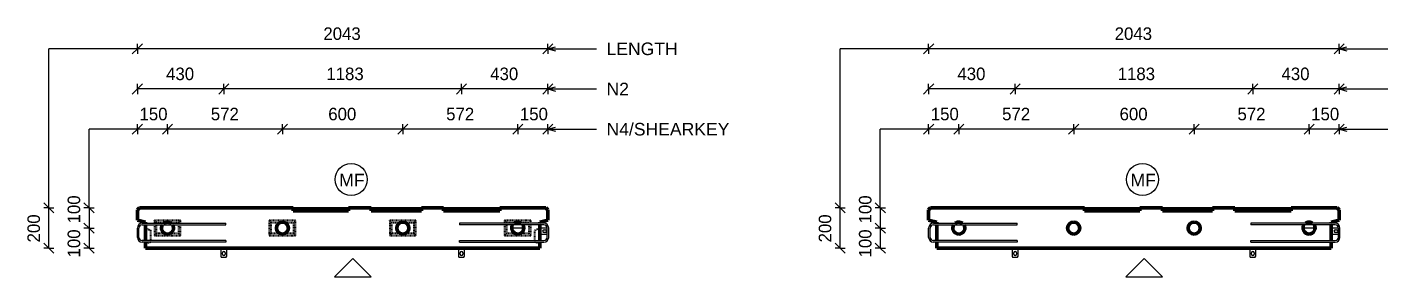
# Model space of a CAD drawing. Header units: millimetres. Extents: x -12496 to 1412, y 1067 to 18539.
# Drawn here: x -12496 to -5727, y 12771 to 14013 of the extents above; entities that cross this region are included whole.
import ezdxf

# ---------------------------------------------------------------- set-up
doc = ezdxf.new("R2010")
doc.units = ezdxf.units.MM
doc.linetypes.add('Dash', pattern=[6.36, 3.18, -3.18])
for name, color, linetype, lineweight in [('A-ANNO-DIMS', 211, 'Continuous', 9), ('A-ANNO-DIMS-25', 211, 'Continuous', 9), ('A-DETL-MBND', 5, 'Continuous', 18), ('A-DETL-THIN', 151, 'Continuous', 18), ('A-GENM', 13, 'Continuous', 18), ('A-WALL', 113, 'Continuous', 25), ('A-WALL-HDLN', 110, 'Dash', 25), ('G-ANNO-TEXT', 231, 'Continuous', 9), ('S-RBAR', 171, 'Continuous', 18)]:
    doc.layers.add(name, color=color, linetype=linetype, lineweight=lineweight)
doc.styles.add('Arial', font='arial.ttf', dxfattribs={"height": 62.5})
doc.styles.add('Nirmala UI Semilight', font='NirmalaS.ttf', dxfattribs={"height": 62.5})
doc.dimstyles.new('Arrow_Filled_-_2_5_NI_UI', dxfattribs={"dimscale": 304.8, "dimtxt": 65.460247, "dimasz": 0.164042, "dimexe": 0.082021, "dimexo": 0.0625, "dimgap": 0.082021, "dimtad": 1, "dimdec": 4, "dimzin": 0, "dimdsep": 46, "dimtxsty": 'Nirmala UI Semilight', "dimblk1": 'OBLIQUE', "dimblk2": 'OBLIQUE', "dimsah": 1, "dimcen": 0.09, "dimazin": 0, "dimtfac": 1, "dimtdec": 4, "dimtix": 1, "dimtmove": 0, "dimatfit": 3, "dimfxl": 0.082021, "dimfxlon": 1, "dimtvp": 1, "dimtolj": 1, "dimtzin": 0, "dimarcsym": 2})
doc.dimstyles.new('Arrow_Filled_-_2_5_NI_UI_1', dxfattribs={"dimscale": 304.8, "dimtxt": 65.460247, "dimasz": 0.164042, "dimexe": 0.082021, "dimexo": 0.0625, "dimgap": 0.082021, "dimtad": 1, "dimdec": 4, "dimzin": 0, "dimdsep": 46, "dimtxsty": 'Nirmala UI Semilight', "dimblk1": 'OBLIQUE', "dimblk2": 'OBLIQUE', "dimsah": 1, "dimcen": 0.09, "dimazin": 0, "dimtfac": 1, "dimtdec": 4, "dimtix": 1, "dimtmove": 2, "dimatfit": 3, "dimfxl": 0.082021, "dimfxlon": 1, "dimtvp": 1, "dimtolj": 1, "dimtzin": 0, "dimarcsym": 2})

# ---------------------------------------------------------------- blocks, each defined once
blk = doc.blocks.new('RR spread anchor face based - RR-SA-2_5-250-1726823-Elevation Top')
at = {"layer": 'A-GENM'}
for p, q in [((-10025.5, 13013.8), (-10085.3, 13013.8)), ((-9909.4, 13013.8), (-9945.4, 13013.8)), ((-9924.4, 13005.8), (-9918.4, 13005.8)), ((-9945.4, 12983.8), (-9909.4, 12983.8)), ((-9918.4, 12991.8), (-9924.4, 12991.8))]:
    blk.add_line(p, q, dxfattribs=at)
for centre, start, end in [((-9924.4, 12998.8), 90, 270), ((-9918.4, 12998.8), 270, 90)]:
    blk.add_arc(centre, 7, start, end, dxfattribs=at)
blk = doc.blocks.new('RR spread anchor face based - RR-SA-1_4-160-1726851-Elevation Top')
at = {"layer": 'A-GENM'}
for p, q in [((-11532.9, 12913.8), (-11532.9, 12873.8)), ((-11532.9, 12873.8), (-11530.4, 12868.8)), ((-11530.4, 12868.8), (-11505.4, 12868.8)), ((-11524.9, 12884.3), (-11524.9, 12890.3)), ((-11510.9, 12890.3), (-11510.9, 12884.3)), ((-11505.4, 12868.8), (-11502.9, 12873.8)), ((-11502.9, 12873.8), (-11502.9, 12913.8))]:
    blk.add_line(p, q, dxfattribs=at)
for centre, start, end in [((-11517.9, 12890.3), 0, 180), ((-11517.9, 12884.3), 180, 0)]:
    blk.add_arc(centre, 7, start, end, dxfattribs=at)
blk = doc.blocks.new('RR spread anchor face based - RR-SA-2_5-250-1726823-Elevation Top Copy 1')
at = {"layer": 'A-GENM'}
for p, q in [((-10025.5, 13013.8), (-10085.3, 13013.8)), ((-9909.4, 13013.8), (-9945.4, 13013.8)), ((-9924.4, 13005.8), (-9918.4, 13005.8)), ((-9945.4, 12983.8), (-9909.4, 12983.8)), ((-9918.4, 12991.8), (-9924.4, 12991.8))]:
    blk.add_line(p, q, dxfattribs=at)
for centre, start, end in [((-9924.4, 12998.8), 90, 270), ((-9918.4, 12998.8), 270, 90)]:
    blk.add_arc(centre, 7, start, end, dxfattribs=at)
blk = doc.blocks.new('RR spread anchor face based - RR-SA-1_4-160-1726851-Elevation Top Copy 1')
at = {"layer": 'A-GENM'}
for p, q in [((-11532.9, 12913.8), (-11532.9, 12873.8)), ((-11532.9, 12873.8), (-11530.4, 12868.8)), ((-11530.4, 12868.8), (-11505.4, 12868.8)), ((-11524.9, 12884.3), (-11524.9, 12890.3)), ((-11510.9, 12890.3), (-11510.9, 12884.3)), ((-11505.4, 12868.8), (-11502.9, 12873.8)), ((-11502.9, 12873.8), (-11502.9, 12913.8))]:
    blk.add_line(p, q, dxfattribs=at)
for centre, start, end in [((-11517.9, 12890.3), 0, 180), ((-11517.9, 12884.3), 180, 0)]:
    blk.add_arc(centre, 7, start, end, dxfattribs=at)
blk = doc.blocks.new('DIMBLOCK1-Elevation Top')
at = {"layer": 'A-ANNO-DIMS-25'}
for p, q in [((-10055.4, 13505.9), (-10080.4, 13480.9)), ((-10055.4, 13505.9), (-10030.4, 13530.9)), ((-10055.4, 13505.9), (-10055.4, 13530.9)), ((-9905.4, 13505.9), (-10055.4, 13505.9)), ((-10055.4, 13505.9), (-10055.4, 13480.9)), ((-9905.4, 13505.9), (-9930.4, 13480.9)), ((-9905.4, 13505.9), (-9880.4, 13530.9)), ((-9905.4, 13505.9), (-9905.4, 13530.9)), ((-9905.4, 13505.9), (-9905.4, 13480.9))]:
    blk.add_line(p, q, dxfattribs=at)
at = {"layer": 'A-ANNO-DIMS-25', "color": 0, "insert": (-10044.7, 13612.5), "char_height": 62.5, "width": 154.248, "attachment_point": 1, "line_spacing_factor": 1.142579, "style": 'Nirmala UI Semilight'}
blk.add_mtext('150', dxfattribs=at)
blk = doc.blocks.new('_Oblique')
at = {"color": 0, "linetype": 'ByBlock', "lineweight": -2}
blk.add_line((-0.5, -0.5), (0.5, 0.5), dxfattribs=at)
blk = doc.blocks.new('DIMBLOCK2-Elevation Top')
at = {"layer": 'A-ANNO-DIMS-25'}
for p, q in [((-10626.9, 13505.9), (-10651.9, 13480.9)), ((-10626.9, 13505.9), (-10601.9, 13530.9)), ((-10626.9, 13505.9), (-10626.9, 13530.9)), ((-10055.4, 13505.9), (-10626.9, 13505.9)), ((-10626.9, 13505.9), (-10626.9, 13480.9)), ((-10055.4, 13505.9), (-10080.4, 13480.9)), ((-10055.4, 13505.9), (-10030.4, 13530.9)), ((-10055.4, 13505.9), (-10055.4, 13530.9)), ((-10055.4, 13505.9), (-10055.4, 13480.9))]:
    blk.add_line(p, q, dxfattribs=at)
at = {"layer": 'A-ANNO-DIMS-25', "color": 0, "insert": (-10411.4, 13612.5), "char_height": 62.5, "width": 168.53, "attachment_point": 1, "line_spacing_factor": 1.142579, "style": 'Nirmala UI Semilight'}
blk.add_mtext('572', dxfattribs=at)
blk = doc.blocks.new('DIMBLOCK3-Elevation Top')
at = {"layer": 'A-ANNO-DIMS-25'}
for p, q in [((-11226.4, 13505.9), (-11251.4, 13480.9)), ((-11226.4, 13505.9), (-11201.4, 13530.9)), ((-11226.4, 13505.9), (-11226.4, 13530.9)), ((-10626.9, 13505.9), (-11226.4, 13505.9)), ((-11226.4, 13505.9), (-11226.4, 13480.9)), ((-10626.9, 13505.9), (-10651.9, 13480.9)), ((-10626.9, 13505.9), (-10601.9, 13530.9)), ((-10626.9, 13505.9), (-10626.9, 13530.9)), ((-10626.9, 13505.9), (-10626.9, 13480.9))]:
    blk.add_line(p, q, dxfattribs=at)
at = {"layer": 'A-ANNO-DIMS-25', "color": 0, "insert": (-10998.1, 13612.5), "char_height": 62.5, "width": 171.387, "attachment_point": 1, "line_spacing_factor": 1.142579, "style": 'Nirmala UI Semilight'}
blk.add_mtext('600', dxfattribs=at)
blk = doc.blocks.new('DIMBLOCK4-Elevation Top')
at = {"layer": 'A-ANNO-DIMS-25'}
for p, q in [((-11797.9, 13505.9), (-11822.9, 13480.9)), ((-11797.9, 13505.9), (-11772.9, 13530.9)), ((-11797.9, 13505.9), (-11797.9, 13530.9)), ((-11226.4, 13505.9), (-11797.9, 13505.9)), ((-11797.9, 13505.9), (-11797.9, 13480.9)), ((-11226.4, 13505.9), (-11251.4, 13480.9)), ((-11226.4, 13505.9), (-11201.4, 13530.9)), ((-11226.4, 13505.9), (-11226.4, 13530.9)), ((-11226.4, 13505.9), (-11226.4, 13480.9))]:
    blk.add_line(p, q, dxfattribs=at)
at = {"layer": 'A-ANNO-DIMS-25', "color": 0, "insert": (-11582.4, 13612.5), "char_height": 62.5, "width": 168.53, "attachment_point": 1, "line_spacing_factor": 1.142579, "style": 'Nirmala UI Semilight'}
blk.add_mtext('572', dxfattribs=at)
blk = doc.blocks.new('DIMBLOCK5-Elevation Top')
at = {"layer": 'A-ANNO-DIMS-25'}
for p, q in [((-11947.9, 13505.9), (-11972.9, 13480.9)), ((-11947.9, 13505.9), (-11922.9, 13530.9)), ((-11947.9, 13505.9), (-11947.9, 13530.9)), ((-11797.9, 13505.9), (-11947.9, 13505.9)), ((-11947.9, 13505.9), (-11947.9, 13480.9)), ((-11797.9, 13505.9), (-11822.9, 13480.9)), ((-11797.9, 13505.9), (-11772.9, 13530.9)), ((-11797.9, 13505.9), (-11797.9, 13530.9)), ((-11797.9, 13505.9), (-11797.9, 13480.9))]:
    blk.add_line(p, q, dxfattribs=at)
at = {"layer": 'A-ANNO-DIMS-25', "color": 0, "insert": (-11937.2, 13612.5), "char_height": 62.5, "width": 154.248, "attachment_point": 1, "line_spacing_factor": 1.142579, "style": 'Nirmala UI Semilight'}
blk.add_mtext('150', dxfattribs=at)
blk = doc.blocks.new('DIMBLOCK6-Elevation Top')
at = {"layer": 'A-ANNO-DIMS-25'}
for p, q in [((-10335.4, 13705.9), (-10360.4, 13680.9)), ((-10335.4, 13705.9), (-10310.4, 13730.9)), ((-10335.4, 13705.9), (-10335.4, 13730.9)), ((-9905.4, 13705.9), (-10335.4, 13705.9)), ((-10335.4, 13705.9), (-10335.4, 13680.9)), ((-9905.4, 13705.9), (-9930.4, 13680.9)), ((-9905.4, 13705.9), (-9880.4, 13730.9)), ((-9905.4, 13705.9), (-9905.4, 13730.9)), ((-9905.4, 13705.9), (-9905.4, 13680.9))]:
    blk.add_line(p, q, dxfattribs=at)
at = {"layer": 'A-ANNO-DIMS-25', "color": 0, "insert": (-10192.4, 13812.5), "char_height": 62.5, "width": 172.815, "attachment_point": 1, "line_spacing_factor": 1.142579, "style": 'Nirmala UI Semilight'}
blk.add_mtext('430', dxfattribs=at)
blk = doc.blocks.new('DIMBLOCK7-Elevation Top')
at = {"layer": 'A-ANNO-DIMS-25'}
for p, q in [((-11517.9, 13705.9), (-11542.9, 13680.9)), ((-11517.9, 13705.9), (-11492.9, 13730.9)), ((-11517.9, 13705.9), (-11517.9, 13730.9)), ((-10335.4, 13705.9), (-11517.9, 13705.9)), ((-11517.9, 13705.9), (-11517.9, 13680.9)), ((-10335.4, 13705.9), (-10360.4, 13680.9)), ((-10335.4, 13705.9), (-10310.4, 13730.9)), ((-10335.4, 13705.9), (-10335.4, 13730.9)), ((-10335.4, 13705.9), (-10335.4, 13680.9))]:
    blk.add_line(p, q, dxfattribs=at)
at = {"layer": 'A-ANNO-DIMS-25', "color": 0, "insert": (-11007.6, 13812.5), "char_height": 62.5, "width": 194.238, "attachment_point": 1, "line_spacing_factor": 1.142579, "style": 'Nirmala UI Semilight'}
blk.add_mtext('1183', dxfattribs=at)
blk = doc.blocks.new('DIMBLOCK8-Elevation Top')
at = {"layer": 'A-ANNO-DIMS-25'}
for p, q in [((-11947.9, 13705.9), (-11972.9, 13680.9)), ((-11947.9, 13705.9), (-11922.9, 13730.9)), ((-11947.9, 13705.9), (-11947.9, 13730.9)), ((-11517.9, 13705.9), (-11947.9, 13705.9)), ((-11947.9, 13705.9), (-11947.9, 13680.9)), ((-11517.9, 13705.9), (-11542.9, 13680.9)), ((-11517.9, 13705.9), (-11492.9, 13730.9)), ((-11517.9, 13705.9), (-11517.9, 13730.9)), ((-11517.9, 13705.9), (-11517.9, 13680.9))]:
    blk.add_line(p, q, dxfattribs=at)
at = {"layer": 'A-ANNO-DIMS-25', "color": 0, "insert": (-11804.9, 13812.5), "char_height": 62.5, "width": 172.815, "attachment_point": 1, "line_spacing_factor": 1.142579, "style": 'Nirmala UI Semilight'}
blk.add_mtext('430', dxfattribs=at)
blk = doc.blocks.new('DIMBLOCK9-Elevation Top')
at = {"layer": 'A-ANNO-DIMS-25'}
for p, q in [((-11947.9, 13905.9), (-11972.9, 13880.9)), ((-11947.9, 13905.9), (-11922.9, 13930.9)), ((-11947.9, 13905.9), (-11947.9, 13930.9)), ((-9905.4, 13905.9), (-11947.9, 13905.9)), ((-11947.9, 13905.9), (-11947.9, 13880.9)), ((-9905.4, 13905.9), (-9930.4, 13880.9)), ((-9905.4, 13905.9), (-9880.4, 13930.9)), ((-9905.4, 13905.9), (-9905.4, 13930.9)), ((-9905.4, 13905.9), (-9905.4, 13880.9))]:
    blk.add_line(p, q, dxfattribs=at)
at = {"layer": 'A-ANNO-DIMS-25', "color": 0, "insert": (-11022.5, 14012.5), "char_height": 62.5, "width": 229.944, "attachment_point": 1, "line_spacing_factor": 1.142579, "style": 'Nirmala UI Semilight'}
blk.add_mtext('2043', dxfattribs=at)
blk = doc.blocks.new('DIMBLOCK10-Elevation Top')
at = {"layer": 'A-ANNO-DIMS-25'}
for p, q in [((-12188.4, 13113.8), (-12213.4, 13138.8)), ((-12188.4, 13113.8), (-12213.4, 13113.8)), ((-12188.4, 13113.8), (-12188.4, 13013.8)), ((-12188.4, 13113.8), (-12163.4, 13088.8)), ((-12188.4, 13113.8), (-12163.4, 13113.8)), ((-12188.4, 13013.8), (-12213.4, 13038.8)), ((-12188.4, 13013.8), (-12213.4, 13013.8)), ((-12188.4, 13013.8), (-12163.4, 12988.8)), ((-12188.4, 13013.8), (-12163.4, 13013.8))]:
    blk.add_line(p, q, dxfattribs=at)
at = {"layer": 'A-ANNO-DIMS-25', "color": 0, "insert": (-12294.9, 13037), "char_height": 62.5, "width": 154.248, "attachment_point": 1, "rotation": 90, "line_spacing_factor": 1.142579, "style": 'Nirmala UI Semilight'}
blk.add_mtext('100', dxfattribs=at)
blk = doc.blocks.new('DIMBLOCK11-Elevation Top')
at = {"layer": 'A-ANNO-DIMS-25'}
for p, q in [((-12188.4, 13013.8), (-12213.4, 13038.8)), ((-12188.4, 13013.8), (-12213.4, 13013.8)), ((-12188.4, 13013.8), (-12188.4, 12913.8)), ((-12188.4, 13013.8), (-12163.4, 12988.8)), ((-12188.4, 13013.8), (-12163.4, 13013.8)), ((-12188.4, 12913.8), (-12213.4, 12938.8)), ((-12188.4, 12913.8), (-12213.4, 12913.8)), ((-12188.4, 12913.8), (-12163.4, 12888.8)), ((-12188.4, 12913.8), (-12163.4, 12913.8))]:
    blk.add_line(p, q, dxfattribs=at)
at = {"layer": 'A-ANNO-DIMS-25', "color": 0, "insert": (-12294.9, 12867.6), "char_height": 62.5, "width": 154.248, "attachment_point": 1, "rotation": 90, "line_spacing_factor": 1.142579, "style": 'Nirmala UI Semilight'}
blk.add_mtext('100', dxfattribs=at)
blk = doc.blocks.new('DIMBLOCK12-Elevation Top')
at = {"layer": 'A-ANNO-DIMS-25'}
for p, q in [((-12388.4, 13113.8), (-12413.4, 13138.8)), ((-12388.4, 13113.8), (-12413.4, 13113.8)), ((-12388.4, 12913.8), (-12388.4, 13113.8)), ((-12388.4, 13113.8), (-12363.4, 13088.8)), ((-12388.4, 13113.8), (-12363.4, 13113.8)), ((-12388.4, 12913.8), (-12413.4, 12938.8)), ((-12388.4, 12913.8), (-12413.4, 12913.8)), ((-12388.4, 12913.8), (-12363.4, 12888.8)), ((-12388.4, 12913.8), (-12363.4, 12913.8))]:
    blk.add_line(p, q, dxfattribs=at)
at = {"layer": 'A-ANNO-DIMS-25', "color": 0, "insert": (-12494.9, 12942.4), "char_height": 62.5, "width": 171.387, "attachment_point": 1, "rotation": 90, "line_spacing_factor": 1.142579, "style": 'Nirmala UI Semilight'}
blk.add_mtext('200', dxfattribs=at)
blk = doc.blocks.new('DIMBLOCK13-Elevation Top Copy 1')
at = {"layer": 'A-ANNO-DIMS-25'}
for p, q in [((-6118.5, 13505.9), (-6143.5, 13480.9)), ((-6118.5, 13505.9), (-6093.5, 13530.9)), ((-6118.5, 13505.9), (-6118.5, 13530.9)), ((-5968.5, 13505.9), (-6118.5, 13505.9)), ((-6118.5, 13505.9), (-6118.5, 13480.9)), ((-5968.5, 13505.9), (-5993.5, 13480.9)), ((-5968.5, 13505.9), (-5943.5, 13530.9)), ((-5968.5, 13505.9), (-5968.5, 13530.9)), ((-5968.5, 13505.9), (-5968.5, 13480.9))]:
    blk.add_line(p, q, dxfattribs=at)
at = {"layer": 'A-ANNO-DIMS-25', "color": 0, "insert": (-6107.8, 13612.5), "char_height": 62.5, "width": 154.248, "attachment_point": 1, "line_spacing_factor": 1.142579, "style": 'Nirmala UI Semilight'}
blk.add_mtext('150', dxfattribs=at)
blk = doc.blocks.new('DIMBLOCK14-Elevation Top Copy 1')
at = {"layer": 'A-ANNO-DIMS-25'}
for p, q in [((-6690, 13505.9), (-6715, 13480.9)), ((-6690, 13505.9), (-6665, 13530.9)), ((-6690, 13505.9), (-6690, 13530.9)), ((-6118.5, 13505.9), (-6690, 13505.9)), ((-6690, 13505.9), (-6690, 13480.9)), ((-6118.5, 13505.9), (-6143.5, 13480.9)), ((-6118.5, 13505.9), (-6093.5, 13530.9)), ((-6118.5, 13505.9), (-6118.5, 13530.9)), ((-6118.5, 13505.9), (-6118.5, 13480.9))]:
    blk.add_line(p, q, dxfattribs=at)
at = {"layer": 'A-ANNO-DIMS-25', "color": 0, "insert": (-6474.5, 13612.5), "char_height": 62.5, "width": 168.53, "attachment_point": 1, "line_spacing_factor": 1.142579, "style": 'Nirmala UI Semilight'}
blk.add_mtext('572', dxfattribs=at)
blk = doc.blocks.new('DIMBLOCK15-Elevation Top Copy 1')
at = {"layer": 'A-ANNO-DIMS-25'}
for p, q in [((-7289.5, 13505.9), (-7314.5, 13480.9)), ((-7289.5, 13505.9), (-7264.5, 13530.9)), ((-7289.5, 13505.9), (-7289.5, 13530.9)), ((-6690, 13505.9), (-7289.5, 13505.9)), ((-7289.5, 13505.9), (-7289.5, 13480.9)), ((-6690, 13505.9), (-6715, 13480.9)), ((-6690, 13505.9), (-6665, 13530.9)), ((-6690, 13505.9), (-6690, 13530.9)), ((-6690, 13505.9), (-6690, 13480.9))]:
    blk.add_line(p, q, dxfattribs=at)
at = {"layer": 'A-ANNO-DIMS-25', "color": 0, "insert": (-7061.1, 13612.5), "char_height": 62.5, "width": 171.387, "attachment_point": 1, "line_spacing_factor": 1.142579, "style": 'Nirmala UI Semilight'}
blk.add_mtext('600', dxfattribs=at)
blk = doc.blocks.new('DIMBLOCK16-Elevation Top Copy 1')
at = {"layer": 'A-ANNO-DIMS-25'}
for p, q in [((-7861, 13505.9), (-7886, 13480.9)), ((-7861, 13505.9), (-7836, 13530.9)), ((-7861, 13505.9), (-7861, 13530.9)), ((-7289.5, 13505.9), (-7861, 13505.9)), ((-7861, 13505.9), (-7861, 13480.9)), ((-7289.5, 13505.9), (-7314.5, 13480.9)), ((-7289.5, 13505.9), (-7264.5, 13530.9)), ((-7289.5, 13505.9), (-7289.5, 13530.9)), ((-7289.5, 13505.9), (-7289.5, 13480.9))]:
    blk.add_line(p, q, dxfattribs=at)
at = {"layer": 'A-ANNO-DIMS-25', "color": 0, "insert": (-7645.5, 13612.5), "char_height": 62.5, "width": 168.53, "attachment_point": 1, "line_spacing_factor": 1.142579, "style": 'Nirmala UI Semilight'}
blk.add_mtext('572', dxfattribs=at)
blk = doc.blocks.new('DIMBLOCK17-Elevation Top Copy 1')
at = {"layer": 'A-ANNO-DIMS-25'}
for p, q in [((-8011, 13505.9), (-8036, 13480.9)), ((-8011, 13505.9), (-7986, 13530.9)), ((-8011, 13505.9), (-8011, 13530.9)), ((-7861, 13505.9), (-8011, 13505.9)), ((-8011, 13505.9), (-8011, 13480.9)), ((-7861, 13505.9), (-7886, 13480.9)), ((-7861, 13505.9), (-7836, 13530.9)), ((-7861, 13505.9), (-7861, 13530.9)), ((-7861, 13505.9), (-7861, 13480.9))]:
    blk.add_line(p, q, dxfattribs=at)
at = {"layer": 'A-ANNO-DIMS-25', "color": 0, "insert": (-8000.3, 13612.5), "char_height": 62.5, "width": 154.248, "attachment_point": 1, "line_spacing_factor": 1.142579, "style": 'Nirmala UI Semilight'}
blk.add_mtext('150', dxfattribs=at)
blk = doc.blocks.new('DIMBLOCK18-Elevation Top Copy 1')
at = {"layer": 'A-ANNO-DIMS-25'}
for p, q in [((-6398.5, 13705.9), (-6423.5, 13680.9)), ((-6398.5, 13705.9), (-6373.5, 13730.9)), ((-6398.5, 13705.9), (-6398.5, 13730.9)), ((-5968.5, 13705.9), (-6398.5, 13705.9)), ((-6398.5, 13705.9), (-6398.5, 13680.9)), ((-5968.5, 13705.9), (-5993.5, 13680.9)), ((-5968.5, 13705.9), (-5943.5, 13730.9)), ((-5968.5, 13705.9), (-5968.5, 13730.9)), ((-5968.5, 13705.9), (-5968.5, 13680.9))]:
    blk.add_line(p, q, dxfattribs=at)
at = {"layer": 'A-ANNO-DIMS-25', "color": 0, "insert": (-6255.5, 13812.5), "char_height": 62.5, "width": 172.815, "attachment_point": 1, "line_spacing_factor": 1.142579, "style": 'Nirmala UI Semilight'}
blk.add_mtext('430', dxfattribs=at)
blk = doc.blocks.new('DIMBLOCK19-Elevation Top Copy 1')
at = {"layer": 'A-ANNO-DIMS-25'}
for p, q in [((-7581, 13705.9), (-7606, 13680.9)), ((-7581, 13705.9), (-7556, 13730.9)), ((-7581, 13705.9), (-7581, 13730.9)), ((-6398.5, 13705.9), (-7581, 13705.9)), ((-7581, 13705.9), (-7581, 13680.9)), ((-6398.5, 13705.9), (-6423.5, 13680.9)), ((-6398.5, 13705.9), (-6373.5, 13730.9)), ((-6398.5, 13705.9), (-6398.5, 13730.9)), ((-6398.5, 13705.9), (-6398.5, 13680.9))]:
    blk.add_line(p, q, dxfattribs=at)
at = {"layer": 'A-ANNO-DIMS-25', "color": 0, "insert": (-7070.7, 13812.5), "char_height": 62.5, "width": 194.238, "attachment_point": 1, "line_spacing_factor": 1.142579, "style": 'Nirmala UI Semilight'}
blk.add_mtext('1183', dxfattribs=at)
blk = doc.blocks.new('DIMBLOCK20-Elevation Top Copy 1')
at = {"layer": 'A-ANNO-DIMS-25'}
for p, q in [((-8011, 13705.9), (-8036, 13680.9)), ((-8011, 13705.9), (-7986, 13730.9)), ((-8011, 13705.9), (-8011, 13730.9)), ((-7581, 13705.9), (-8011, 13705.9)), ((-8011, 13705.9), (-8011, 13680.9)), ((-7581, 13705.9), (-7606, 13680.9)), ((-7581, 13705.9), (-7556, 13730.9)), ((-7581, 13705.9), (-7581, 13730.9)), ((-7581, 13705.9), (-7581, 13680.9))]:
    blk.add_line(p, q, dxfattribs=at)
at = {"layer": 'A-ANNO-DIMS-25', "color": 0, "insert": (-7868, 13812.5), "char_height": 62.5, "width": 172.815, "attachment_point": 1, "line_spacing_factor": 1.142579, "style": 'Nirmala UI Semilight'}
blk.add_mtext('430', dxfattribs=at)
blk = doc.blocks.new('DIMBLOCK21-Elevation Top Copy 1')
at = {"layer": 'A-ANNO-DIMS-25'}
for p, q in [((-8011, 13905.9), (-8036, 13880.9)), ((-8011, 13905.9), (-7986, 13930.9)), ((-8011, 13905.9), (-8011, 13930.9)), ((-5968.5, 13905.9), (-8011, 13905.9)), ((-8011, 13905.9), (-8011, 13880.9)), ((-5968.5, 13905.9), (-5993.5, 13880.9)), ((-5968.5, 13905.9), (-5943.5, 13930.9)), ((-5968.5, 13905.9), (-5968.5, 13930.9)), ((-5968.5, 13905.9), (-5968.5, 13880.9))]:
    blk.add_line(p, q, dxfattribs=at)
at = {"layer": 'A-ANNO-DIMS-25', "color": 0, "insert": (-7085.5, 14012.5), "char_height": 62.5, "width": 229.944, "attachment_point": 1, "line_spacing_factor": 1.142579, "style": 'Nirmala UI Semilight'}
blk.add_mtext('2043', dxfattribs=at)
blk = doc.blocks.new('DIMBLOCK22-Elevation Top Copy 1')
at = {"layer": 'A-ANNO-DIMS-25'}
for p, q in [((-8251.5, 13113.8), (-8276.5, 13138.8)), ((-8251.5, 13113.8), (-8276.5, 13113.8)), ((-8251.5, 13113.8), (-8251.5, 13013.8)), ((-8251.5, 13113.8), (-8226.5, 13088.8)), ((-8251.5, 13113.8), (-8226.5, 13113.8)), ((-8251.5, 13013.8), (-8276.5, 13038.8)), ((-8251.5, 13013.8), (-8276.5, 13013.8)), ((-8251.5, 13013.8), (-8226.5, 12988.8)), ((-8251.5, 13013.8), (-8226.5, 13013.8))]:
    blk.add_line(p, q, dxfattribs=at)
at = {"layer": 'A-ANNO-DIMS-25', "color": 0, "insert": (-8358, 13037), "char_height": 62.5, "width": 154.248, "attachment_point": 1, "rotation": 90, "line_spacing_factor": 1.142579, "style": 'Nirmala UI Semilight'}
blk.add_mtext('100', dxfattribs=at)
blk = doc.blocks.new('DIMBLOCK23-Elevation Top Copy 1')
at = {"layer": 'A-ANNO-DIMS-25'}
for p, q in [((-8251.5, 13013.8), (-8276.5, 13038.8)), ((-8251.5, 13013.8), (-8276.5, 13013.8)), ((-8251.5, 13013.8), (-8251.5, 12913.8)), ((-8251.5, 13013.8), (-8226.5, 12988.8)), ((-8251.5, 13013.8), (-8226.5, 13013.8)), ((-8251.5, 12913.8), (-8276.5, 12938.8)), ((-8251.5, 12913.8), (-8276.5, 12913.8)), ((-8251.5, 12913.8), (-8226.5, 12888.8)), ((-8251.5, 12913.8), (-8226.5, 12913.8))]:
    blk.add_line(p, q, dxfattribs=at)
at = {"layer": 'A-ANNO-DIMS-25', "color": 0, "insert": (-8358, 12867.6), "char_height": 62.5, "width": 154.248, "attachment_point": 1, "rotation": 90, "line_spacing_factor": 1.142579, "style": 'Nirmala UI Semilight'}
blk.add_mtext('100', dxfattribs=at)
blk = doc.blocks.new('DIMBLOCK24-Elevation Top Copy 1')
at = {"layer": 'A-ANNO-DIMS-25'}
for p, q in [((-8451.5, 13113.8), (-8476.5, 13138.8)), ((-8451.5, 13113.8), (-8476.5, 13113.8)), ((-8451.5, 12913.8), (-8451.5, 13113.8)), ((-8451.5, 13113.8), (-8426.5, 13088.8)), ((-8451.5, 13113.8), (-8426.5, 13113.8)), ((-8451.5, 12913.8), (-8476.5, 12938.8)), ((-8451.5, 12913.8), (-8476.5, 12913.8)), ((-8451.5, 12913.8), (-8426.5, 12888.8)), ((-8451.5, 12913.8), (-8426.5, 12913.8))]:
    blk.add_line(p, q, dxfattribs=at)
at = {"layer": 'A-ANNO-DIMS-25', "color": 0, "insert": (-8558, 12942.4), "char_height": 62.5, "width": 171.387, "attachment_point": 1, "rotation": 90, "line_spacing_factor": 1.142579, "style": 'Nirmala UI Semilight'}
blk.add_mtext('200', dxfattribs=at)

msp = doc.modelspace()

# ---------------------------------------------------------------- linework, layer by layer
at = {"layer": 'A-DETL-MBND'}
for p, q in [((-12388.39604, 13113.80383), (-12388.39604, 13905.92613)), ((-11947.9305, 13905.92613), (-12388.39604, 13905.92613)), ((-8451.45101, 13113.80383), (-8451.45101, 13905.92613)), ((-8010.98547, 13905.92613), (-8451.45101, 13905.92613)), ((-12188.39604, 13113.80383), (-12188.39604, 13505.92613)), ((-11947.9305, 13505.92613), (-12188.39604, 13505.92613)), ((-8251.45101, 13113.80383), (-8251.45101, 13505.92613)), ((-8010.98547, 13505.92613), (-8251.45101, 13505.92613))]:
    msp.add_line(p, q, dxfattribs=at)
at = {"layer": 'A-DETL-THIN'}
for p, q in [((-10875.2316, 12862.73091), (-10966.65295, 12771.30956)), ((-10783.81024, 12771.30956), (-10875.2316, 12862.73091)), ((-6938.28657, 12862.73091), (-7029.70792, 12771.30956)), ((-6846.86521, 12771.30956), (-6938.28657, 12862.73091)), ((-10966.65295, 12771.30956), (-10783.81024, 12771.30956)), ((-7029.70792, 12771.30956), (-6846.86521, 12771.30956))]:
    msp.add_line(p, q, dxfattribs=at)
for centre in [(-10884.03961, 13255.47381), (-6947.09458, 13255.47381)]:
    msp.add_circle(centre, 80, dxfattribs=at)
at = {"layer": 'A-WALL', "lineweight": 50}
for p, q in [((-11937.92792, 13113.80383), (-11947.9305, 13103.80125)), ((-11947.9305, 13103.80125), (-11947.9305, 13053.80383)), ((-11172.34748, 13113.80383), (-11937.92792, 13113.80383)), ((-11172.34748, 13098.80383), (-11172.34748, 13113.80383)), ((-10896.69074, 13098.80383), (-11172.34748, 13098.80383)), ((-10784.0903, 13113.80383), (-10896.69074, 13113.80383)), ((-10896.69074, 13113.80383), (-10896.69074, 13098.80383)), ((-10784.0903, 13098.80383), (-10784.0903, 13113.80383)), ((-10534.94792, 13098.80383), (-10784.0903, 13098.80383)), ((-10424.80719, 13113.80383), (-10534.94792, 13113.80383)), ((-10534.94792, 13113.80383), (-10534.94792, 13098.80383)), ((-10424.80719, 13098.80383), (-10424.80719, 13113.80383)), ((-10144.23103, 13098.80383), (-10424.80719, 13098.80383)), ((-9915.43308, 13113.80383), (-10144.23103, 13113.80383)), ((-10144.23103, 13113.80383), (-10144.23103, 13098.80383)), ((-9905.4305, 13103.80125), (-9915.43308, 13113.80383)), ((-9905.4305, 13053.80383), (-9905.4305, 13103.80125)), ((-8000.98289, 13113.80383), (-8010.98547, 13103.80125)), ((-8010.98547, 13103.80125), (-8010.98547, 13053.80383)), ((-7235.40245, 13113.80383), (-8000.98289, 13113.80383)), ((-7235.40245, 13098.80383), (-7235.40245, 13113.80383)), ((-6959.74571, 13098.80383), (-7235.40245, 13098.80383)), ((-6847.14528, 13113.80383), (-6959.74571, 13113.80383)), ((-6959.74571, 13113.80383), (-6959.74571, 13098.80383)), ((-6847.14528, 13098.80383), (-6847.14528, 13113.80383)), ((-6598.00289, 13098.80383), (-6847.14528, 13098.80383)), ((-6487.86216, 13113.80383), (-6598.00289, 13113.80383)), ((-6598.00289, 13113.80383), (-6598.00289, 13098.80383)), ((-6487.86216, 13098.80383), (-6487.86216, 13113.80383)), ((-6207.286, 13098.80383), (-6487.86216, 13098.80383)), ((-5978.48806, 13113.80383), (-6207.286, 13113.80383)), ((-6207.286, 13113.80383), (-6207.286, 13098.80383)), ((-5968.48547, 13103.80125), (-5978.48806, 13113.80383)), ((-5968.48547, 13053.80383), (-5968.48547, 13103.80125)), ((-11947.9305, 13053.80383), (-11907.9305, 13043.80383)), ((-11907.9305, 13043.80383), (-11907.9305, 13037.80383)), ((-11907.9305, 13029.80383), (-11907.9305, 12951.67529)), ((-9945.4305, 13043.80383), (-9905.4305, 13053.80383)), ((-9945.4305, 13037.80383), (-9945.4305, 13043.80383)), ((-9945.4305, 12951.67529), (-9945.4305, 13029.80383)), ((-8010.98547, 13053.80383), (-7970.98547, 13043.80383)), ((-7970.98547, 13043.80383), (-7970.98547, 13037.80383)), ((-7970.98547, 13029.80383), (-7970.98547, 12951.67529)), ((-6008.48547, 13043.80383), (-5968.48547, 13053.80383)), ((-6008.48547, 13037.80383), (-6008.48547, 13043.80383)), ((-6008.48547, 12951.67529), (-6008.48547, 13029.80383)), ((-11907.9305, 12943.67529), (-11907.9305, 12913.80383)), ((-9945.4305, 12913.80383), (-9945.4305, 12943.67529)), ((-7970.98547, 12943.67529), (-7970.98547, 12913.80383)), ((-6008.48547, 12913.80383), (-6008.48547, 12943.67529)), ((-11907.9305, 12913.80383), (-9945.4305, 12913.80383)), ((-7970.98547, 12913.80383), (-6008.48547, 12913.80383))]:
    msp.add_line(p, q, dxfattribs=at)
at = {"layer": 'A-WALL'}
for p, q in [((-11172.34748, 13113.80383), (-10896.69074, 13113.80383)), ((-10784.0903, 13113.80383), (-10534.94792, 13113.80383)), ((-10424.80719, 13113.80383), (-10144.23103, 13113.80383)), ((-7235.40245, 13113.80383), (-6959.74571, 13113.80383)), ((-6847.14528, 13113.80383), (-6598.00289, 13113.80383)), ((-6487.86216, 13113.80383), (-6207.286, 13113.80383))]:
    msp.add_line(p, q, dxfattribs=at)
at = {"layer": 'A-WALL', "lineweight": 50}
for centre, start, end in [((-11797.9305, 13013.80383), 147.515947435, 270), ((-11797.9305, 13013.80383), 90, 126), ((-11797.9305, 13013.80383), 54, 90), ((-11797.9305, 13013.80383), 270, 32.484052565), ((-11226.4305, 13013.80383), 90, 270), ((-11226.4305, 13013.80383), 270, 90), ((-10626.9305, 13013.80383), 90, 270), ((-10626.9305, 13013.80383), 270, 90), ((-10055.4305, 13013.80383), 147.515947435, 270), ((-10055.4305, 13013.80383), 90, 126), ((-10055.4305, 13013.80383), 54, 90), ((-10055.4305, 13013.80383), 270, 32.484052565), ((-7860.98547, 13013.80383), 147.515947435, 270), ((-7860.98547, 13013.80383), 90, 126), ((-7860.98547, 13013.80383), 54, 90), ((-7860.98547, 13013.80383), 270, 32.484052565), ((-7289.48547, 13013.80383), 90, 270), ((-7289.48547, 13013.80383), 270, 90), ((-6689.98547, 13013.80383), 90, 270), ((-6689.98547, 13013.80383), 270, 90), ((-6118.48547, 13013.80383), 147.515947435, 270), ((-6118.48547, 13013.80383), 90, 126), ((-6118.48547, 13013.80383), 54, 90), ((-6118.48547, 13013.80383), 270, 32.484052565)]:
    msp.add_arc(centre, 30, start, end, dxfattribs=at)
at = {"layer": 'A-WALL-HDLN'}
for p, q in [((-11907.88089, 13013.78399), (-11882.9305, 13003.80383)), ((-11882.9305, 13003.80383), (-11882.9305, 12951.67529)), ((-11732.9305, 13051.30383), (-11862.9305, 13051.30383)), ((-11862.9305, 13051.30383), (-11862.9305, 13037.80383)), ((-11852.9305, 13041.30383), (-11862.9305, 13051.30383)), ((-11862.9305, 13029.80383), (-11862.9305, 12976.30383)), ((-11852.9305, 13041.30383), (-11809.92008, 13041.30383)), ((-11852.9305, 13037.80383), (-11852.9305, 13041.30383)), ((-11852.9305, 12986.30383), (-11852.9305, 13029.80383)), ((-11785.94092, 13041.30383), (-11742.9305, 13041.30383)), ((-11742.9305, 13041.30383), (-11732.9305, 13051.30383)), ((-11742.9305, 13041.30383), (-11742.9305, 13037.80383)), ((-11742.9305, 13029.80383), (-11742.9305, 12986.30383)), ((-11732.9305, 13037.80383), (-11732.9305, 13051.30383)), ((-11732.9305, 12976.30383), (-11732.9305, 13029.80383)), ((-11161.4305, 13051.30383), (-11291.4305, 13051.30383)), ((-11291.4305, 13051.30383), (-11291.4305, 12976.30383)), ((-11281.4305, 13041.30383), (-11291.4305, 13051.30383)), ((-11281.4305, 13041.30383), (-11238.42008, 13041.30383)), ((-11281.4305, 12986.30383), (-11281.4305, 13041.30383)), ((-11214.44092, 13041.30383), (-11171.4305, 13041.30383)), ((-11171.4305, 13041.30383), (-11161.4305, 13051.30383)), ((-11171.4305, 13041.30383), (-11171.4305, 12986.30383)), ((-11161.4305, 12976.30383), (-11161.4305, 13051.30383)), ((-10561.9305, 13051.30383), (-10691.9305, 13051.30383)), ((-10691.9305, 13051.30383), (-10691.9305, 12976.30383)), ((-10681.9305, 13041.30383), (-10691.9305, 13051.30383)), ((-10681.9305, 13041.30383), (-10638.92008, 13041.30383)), ((-10681.9305, 12986.30383), (-10681.9305, 13041.30383)), ((-10614.94092, 13041.30383), (-10571.9305, 13041.30383)), ((-10571.9305, 13041.30383), (-10561.9305, 13051.30383)), ((-10571.9305, 13041.30383), (-10571.9305, 12986.30383)), ((-10561.9305, 12976.30383), (-10561.9305, 13051.30383)), ((-9990.4305, 13051.30383), (-10120.4305, 13051.30383)), ((-10120.4305, 13051.30383), (-10120.4305, 13037.80383)), ((-10110.4305, 13041.30383), (-10120.4305, 13051.30383)), ((-10120.4305, 13029.80383), (-10120.4305, 12976.30383)), ((-10110.4305, 13041.30383), (-10067.42008, 13041.30383)), ((-10110.4305, 13037.80383), (-10110.4305, 13041.30383)), ((-10110.4305, 12986.30383), (-10110.4305, 13029.80383)), ((-10043.44092, 13041.30383), (-10000.4305, 13041.30383)), ((-10000.4305, 13041.30383), (-9990.4305, 13051.30383)), ((-10000.4305, 13041.30383), (-10000.4305, 13037.80383)), ((-10000.4305, 13029.80383), (-10000.4305, 12986.30383)), ((-9990.4305, 13037.80383), (-9990.4305, 13051.30383)), ((-9990.4305, 12976.30383), (-9990.4305, 13029.80383)), ((-9970.4305, 13003.80383), (-9945.48011, 13013.78399)), ((-9970.4305, 12951.67529), (-9970.4305, 13003.80383)), ((-11883.25184, 12943.67529), (-11907.88089, 12933.82367)), ((-11862.9305, 12976.30383), (-11852.9305, 12986.30383)), ((-11862.9305, 12976.30383), (-11732.9305, 12976.30383)), ((-11809.92008, 12986.30383), (-11852.9305, 12986.30383)), ((-11742.9305, 12986.30383), (-11785.94092, 12986.30383)), ((-11742.9305, 12986.30383), (-11732.9305, 12976.30383)), ((-11291.4305, 12976.30383), (-11281.4305, 12986.30383)), ((-11291.4305, 12976.30383), (-11161.4305, 12976.30383)), ((-11238.42008, 12986.30383), (-11281.4305, 12986.30383)), ((-11171.4305, 12986.30383), (-11214.44092, 12986.30383)), ((-11171.4305, 12986.30383), (-11161.4305, 12976.30383)), ((-10691.9305, 12976.30383), (-10681.9305, 12986.30383)), ((-10691.9305, 12976.30383), (-10561.9305, 12976.30383)), ((-10638.92008, 12986.30383), (-10681.9305, 12986.30383)), ((-10571.9305, 12986.30383), (-10614.94092, 12986.30383)), ((-10571.9305, 12986.30383), (-10561.9305, 12976.30383)), ((-10120.4305, 12976.30383), (-10110.4305, 12986.30383)), ((-10120.4305, 12976.30383), (-9990.4305, 12976.30383)), ((-10067.42008, 12986.30383), (-10110.4305, 12986.30383)), ((-10000.4305, 12986.30383), (-10043.44092, 12986.30383)), ((-10000.4305, 12986.30383), (-9990.4305, 12976.30383)), ((-9945.48011, 12933.82367), (-9970.10916, 12943.67529))]:
    msp.add_line(p, q, dxfattribs=at)
at = {"layer": 'G-ANNO-TEXT', "color": 10}
for p, q in [((-9905.45336, 13905.91526), (-9867.95336, 13915.96336)), ((-9905.45336, 13905.91526), (-9867.95336, 13895.86717)), ((-9905.45336, 13905.91526), (-9663.62373, 13905.91526)), ((-5968.50833, 13905.91526), (-5931.00833, 13915.96336)), ((-5968.50833, 13905.91526), (-5931.00833, 13895.86717)), ((-5968.50833, 13905.91526), (-5726.6787, 13905.91526)), ((-9905.45336, 13705.91526), (-9867.95336, 13715.96336)), ((-9905.45336, 13705.91526), (-9867.95336, 13695.86717)), ((-9905.45336, 13705.91526), (-9663.62373, 13705.91526)), ((-5968.50833, 13705.91526), (-5931.00833, 13715.96336)), ((-5968.50833, 13705.91526), (-5931.00833, 13695.86717)), ((-5968.50833, 13705.91526), (-5726.6787, 13705.91526)), ((-9905.45336, 13505.91526), (-9867.95336, 13515.96336)), ((-9905.45336, 13505.91526), (-9867.95336, 13495.86717)), ((-9905.45336, 13505.91526), (-9663.62373, 13505.91526)), ((-5968.50833, 13505.91526), (-5931.00833, 13515.96336)), ((-5968.50833, 13505.91526), (-5931.00833, 13495.86717)), ((-5968.50833, 13505.91526), (-5726.6787, 13505.91526))]:
    msp.add_line(p, q, dxfattribs=at)
at = {"layer": 'S-RBAR'}
for p, q in [((-11947.9305, 12967.67529), (-11947.9305, 13013.80383)), ((-11939.9305, 12967.67529), (-11939.9305, 13013.80383)), ((-11923.9305, 13037.80383), (-11507.9305, 13037.80383)), ((-11923.9305, 13029.80383), (-11507.9305, 13029.80383)), ((-11507.9305, 13029.80383), (-11507.9305, 13037.80383)), ((-9925.4305, 13037.80383), (-10345.4305, 13037.80383)), ((-10345.4305, 13037.80383), (-10345.4305, 13029.80383)), ((-9925.4305, 13029.80383), (-10345.4305, 13029.80383)), ((-9909.4305, 12967.67529), (-9909.4305, 13013.80383)), ((-9901.4305, 12967.67529), (-9901.4305, 13013.80383)), ((-8010.98547, 12967.67529), (-8010.98547, 13013.80383)), ((-8002.98547, 12967.67529), (-8002.98547, 13013.80383)), ((-7986.98547, 13037.80383), (-7570.98547, 13037.80383)), ((-7986.98547, 13029.80383), (-7570.98547, 13029.80383)), ((-7570.98547, 13029.80383), (-7570.98547, 13037.80383)), ((-5988.48547, 13037.80383), (-6408.48547, 13037.80383)), ((-6408.48547, 13037.80383), (-6408.48547, 13029.80383)), ((-5988.48547, 13029.80383), (-6408.48547, 13029.80383)), ((-5972.48547, 12967.67529), (-5972.48547, 13013.80383)), ((-5964.48547, 12967.67529), (-5964.48547, 13013.80383)), ((-11507.9305, 12951.67529), (-11923.9305, 12951.67529)), ((-11507.9305, 12943.67529), (-11923.9305, 12943.67529)), ((-11507.9305, 12951.67529), (-11507.9305, 12943.67529)), ((-10345.4305, 12951.67529), (-9925.4305, 12951.67529)), ((-10345.4305, 12943.67529), (-10345.4305, 12951.67529)), ((-10345.4305, 12943.67529), (-9925.4305, 12943.67529)), ((-7570.98547, 12951.67529), (-7986.98547, 12951.67529)), ((-7570.98547, 12943.67529), (-7986.98547, 12943.67529)), ((-7570.98547, 12951.67529), (-7570.98547, 12943.67529)), ((-6408.48547, 12951.67529), (-5988.48547, 12951.67529)), ((-6408.48547, 12943.67529), (-6408.48547, 12951.67529)), ((-6408.48547, 12943.67529), (-5988.48547, 12943.67529))]:
    msp.add_line(p, q, dxfattribs=at)
for centre, radius, start, end in [((-11923.9305, 13013.80383), 24, 90, 180), ((-11923.9305, 13013.80383), 16, 90, 180), ((-9925.4305, 13013.80383), 24, 0, 90), ((-9925.4305, 13013.80383), 16, 0, 90), ((-7986.98547, 13013.80383), 24, 90, 180), ((-7986.98547, 13013.80383), 16, 90, 180), ((-5988.48547, 13013.80383), 24, 0, 90), ((-5988.48547, 13013.80383), 16, 0, 90), ((-11923.9305, 12967.67529), 24, 180, 270), ((-11923.9305, 12967.67529), 16, 180, 270), ((-9925.4305, 12967.67529), 16, 270, 0), ((-9925.4305, 12967.67529), 24, 270, 360), ((-7986.98547, 12967.67529), 24, 180, 270), ((-7986.98547, 12967.67529), 16, 180, 270), ((-5988.48547, 12967.67529), 16, 270, 0), ((-5988.48547, 12967.67529), 24, 270, 360)]:
    msp.add_arc(centre, radius, start, end, dxfattribs=at)

# ---------------------------------------------------------------- block references
at = {"layer": 'A-GENM'}
for name, p in [('RR spread anchor face based - RR-SA-2_5-250-1726823-Elevation Top', (0, 0)), ('RR spread anchor face based - RR-SA-2_5-250-1726823-Elevation Top Copy 1', (3936.94503, 0)), ('RR spread anchor face based - RR-SA-1_4-160-1726851-Elevation Top', (0, 0)), ('RR spread anchor face based - RR-SA-1_4-160-1726851-Elevation Top', (1182.5, 0)), ('RR spread anchor face based - RR-SA-1_4-160-1726851-Elevation Top Copy 1', (3936.94503, 0)), ('RR spread anchor face based - RR-SA-1_4-160-1726851-Elevation Top Copy 1', (5119.44503, 0))]:
    msp.add_blockref(name, p, dxfattribs=at)

# ---------------------------------------------------------------- texts
at = {"layer": 'G-ANNO-TEXT', "color": 7, "char_height": 62.5, "attachment_point": 1, "style": 'Arial'}
for s, insert, width in [('LENGTH', (-9613.62373, 13937.16526), 428.9028125), ('N2', (-9613.62373, 13737.16526), 134.2826563), ('N4/SHEARKEY', (-9613.62373, 13537.16526), 737.5525), ('MF', (-10943.63034, 13283.79078), 150.3164062), ('MF', (-7006.68531, 13283.79078), 150.3164062)]:
    msp.add_mtext(s, dxfattribs=dict(at, insert=insert, width=width))

# ---------------------------------------------------------------- dimensions: what is measured, and where the dimension line sits
at = {"layer": 'A-ANNO-DIMS'}
for base, p1, p2, override, picture, middle in [((-11947.9305, 13905.92613), (-9905.4305, 13880.92613), (-11947.9305, 13880.92613), {"dimpost": '<>', "dimfxl": 2042.5}, 'DIMBLOCK9-Elevation Top', (-10926.6805, 13963.24395)), ((-8010.98547, 13905.92613), (-5968.48547, 13880.92613), (-8010.98547, 13880.92613), {"dimpost": '<>', "dimfxl": 2042.5}, 'DIMBLOCK21-Elevation Top Copy 1', (-6989.73547, 13963.24395)), ((-11947.9305, 13705.92613), (-11517.9305, 13680.92613), (-11947.9305, 13680.92613), {"dimpost": '<>', "dimfxl": 430}, 'DIMBLOCK8-Elevation Top', (-11732.9305, 13763.24395)), ((-11517.9305, 13705.92613), (-10335.4305, 13680.92613), (-11517.9305, 13680.92613), {"dimpost": '<>', "dimfxl": 1182.5}, 'DIMBLOCK7-Elevation Top', (-10926.6805, 13763.41828)), ((-10335.4305, 13705.92613), (-9905.4305, 13680.92613), (-10335.4305, 13680.92613), {"dimpost": '<>', "dimfxl": 430}, 'DIMBLOCK6-Elevation Top', (-10120.4305, 13763.24395)), ((-8010.98547, 13705.92613), (-7580.98547, 13680.92613), (-8010.98547, 13680.92613), {"dimpost": '<>', "dimfxl": 430}, 'DIMBLOCK20-Elevation Top Copy 1', (-7795.98547, 13763.24395)), ((-7580.98547, 13705.92613), (-6398.48547, 13680.92613), (-7580.98547, 13680.92613), {"dimpost": '<>', "dimfxl": 1182.5}, 'DIMBLOCK19-Elevation Top Copy 1', (-6989.73547, 13763.41828)), ((-6398.48547, 13705.92613), (-5968.48547, 13680.92613), (-6398.48547, 13680.92613), {"dimpost": '<>', "dimfxl": 430}, 'DIMBLOCK18-Elevation Top Copy 1', (-6183.48547, 13763.24395)), ((-11947.9305, 13505.92613), (-11797.9305, 13480.92613), (-11947.9305, 13480.92613), {"dimpost": '<>', "dimfxl": 150}, 'DIMBLOCK5-Elevation Top', (-11872.9305, 13563.39649)), ((-11797.9305, 13505.92613), (-11226.4305, 13480.92613), (-11797.9305, 13480.92613), {"dimpost": '<>', "dimfxl": 571.5}, 'DIMBLOCK4-Elevation Top', (-11512.1805, 13563.22215)), ((-11226.4305, 13505.92613), (-10626.9305, 13480.92613), (-11226.4305, 13480.92613), {"dimpost": '<>', "dimfxl": 599.5}, 'DIMBLOCK3-Elevation Top', (-10926.6805, 13563.24395)), ((-10626.9305, 13505.92613), (-10055.4305, 13480.92613), (-10626.9305, 13480.92613), {"dimpost": '<>', "dimfxl": 571.5}, 'DIMBLOCK2-Elevation Top', (-10341.1805, 13563.22215)), ((-10055.4305, 13505.92613), (-9905.4305, 13480.92613), (-10055.4305, 13480.92613), {"dimpost": '<>', "dimfxl": 150}, 'DIMBLOCK1-Elevation Top', (-9980.4305, 13563.39649)), ((-8010.98547, 13505.92613), (-7860.98547, 13480.92613), (-8010.98547, 13480.92613), {"dimpost": '<>', "dimfxl": 150}, 'DIMBLOCK17-Elevation Top Copy 1', (-7935.98547, 13563.39649)), ((-7860.98547, 13505.92613), (-7289.48547, 13480.92613), (-7860.98547, 13480.92613), {"dimpost": '<>', "dimfxl": 571.5}, 'DIMBLOCK16-Elevation Top Copy 1', (-7575.23547, 13563.22215)), ((-7289.48547, 13505.92613), (-6689.98547, 13480.92613), (-7289.48547, 13480.92613), {"dimpost": '<>', "dimfxl": 599.5}, 'DIMBLOCK15-Elevation Top Copy 1', (-6989.73547, 13563.24395)), ((-6689.98547, 13505.92613), (-6118.48547, 13480.92613), (-6689.98547, 13480.92613), {"dimpost": '<>', "dimfxl": 571.5}, 'DIMBLOCK14-Elevation Top Copy 1', (-6404.23547, 13563.22215)), ((-6118.48547, 13505.92613), (-5968.48547, 13480.92613), (-6118.48547, 13480.92613), {"dimpost": '<>', "dimfxl": 150}, 'DIMBLOCK13-Elevation Top Copy 1', (-6043.48547, 13563.39649))]:
    dim = msp.add_linear_dim(base=base, p1=p1, p2=p2, dimstyle='Arrow_Filled_-_2_5_NI_UI', override=override, dxfattribs=at)
    dim.commit()
    dim.dimension.update_dxf_attribs({"geometry": picture, "text_midpoint": middle})
for base, p1, p2, picture, middle in [((-12388.39604, 13113.80383), (-12363.39604, 12913.80383), (-12363.39604, 13113.80383), 'DIMBLOCK12-Elevation Top', (-12445.69206, 13013.80383)), ((-8451.45101, 13113.80383), (-8426.45101, 12913.80383), (-8426.45101, 13113.80383), 'DIMBLOCK24-Elevation Top Copy 1', (-8508.74703, 13013.80383))]:
    dim = msp.add_linear_dim(base=base, p1=p1, p2=p2, angle=90, dimstyle='Arrow_Filled_-_2_5_NI_UI', override={"dimpost": '<>', "dimfxl": 200}, dxfattribs=at)
    dim.commit()
    dim.dimension.update_dxf_attribs({"geometry": picture, "text_midpoint": middle})
for base, p1, p2, picture, middle in [((-12188.39604, 13013.80383), (-12163.39604, 13113.80383), (-12163.39604, 13013.80383), 'DIMBLOCK10-Elevation Top', (-12253.27235, 13114.12703)), ((-8251.45101, 13013.80383), (-8226.45101, 13113.80383), (-8226.45101, 13013.80383), 'DIMBLOCK22-Elevation Top Copy 1', (-8316.32732, 13114.12703)), ((-12188.39604, 12913.80383), (-12163.39604, 13013.80383), (-12163.39604, 12913.80383), 'DIMBLOCK11-Elevation Top', (-12253.27235, 12944.72028)), ((-8251.45101, 12913.80383), (-8226.45101, 13013.80383), (-8226.45101, 12913.80383), 'DIMBLOCK23-Elevation Top Copy 1', (-8316.32732, 12944.72028))]:
    dim = msp.add_linear_dim(base=base, p1=p1, p2=p2, angle=90, dimstyle='Arrow_Filled_-_2_5_NI_UI_1', override={"dimpost": '<>', "dimfxl": 100}, dxfattribs=at)
    dim.commit()
    dim.dimension.update_dxf_attribs({"geometry": picture, "text_midpoint": middle, "dimtype": 160, "text_rotation": 90})

doc.saveas('drawing.dxf')
